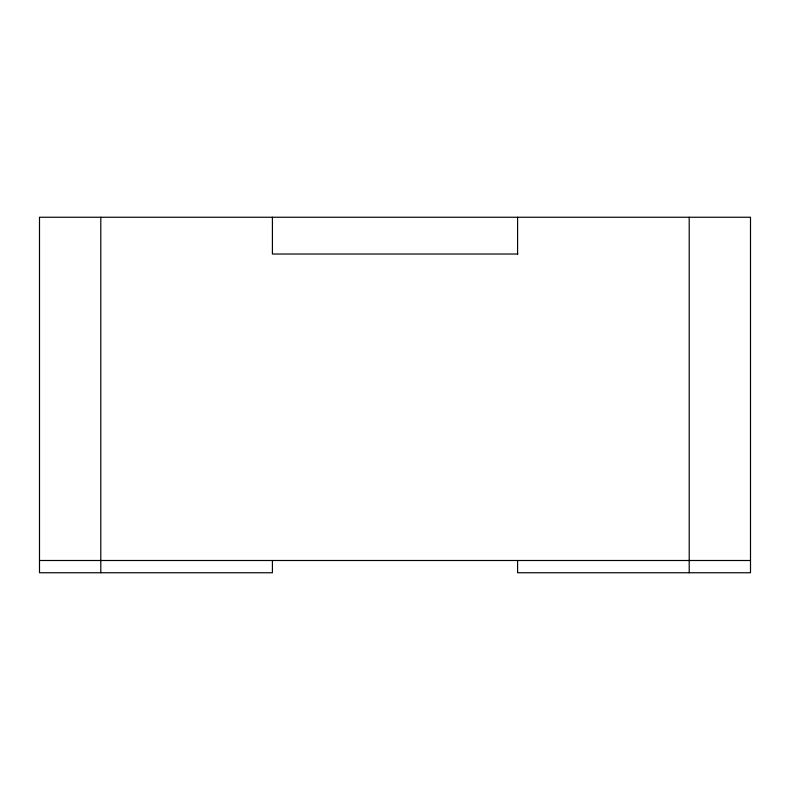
<?xml version="1.0" encoding="UTF-8"?>
<svg xmlns="http://www.w3.org/2000/svg" width="790" height="790" viewBox="0 0 790 790"><rect width="100%" height="100%" fill="white"/><g stroke="black" fill="none" stroke-linecap="round" stroke-linejoin="round"><path stroke-width="1.19" d="M517.835 254.025L272.412 254.025L272.412 217.25M39.5 560.495L750.5 560.495M689.206 217.25L689.206 572.75M517.588 217.25L517.588 254.025M517.588 560.495L517.588 572.75L750.5 572.75L750.5 217.25L39.5 217.25L39.5 572.75L272.412 572.75L272.412 560.495M100.794 217.25L100.794 572.75"/></g></svg>
